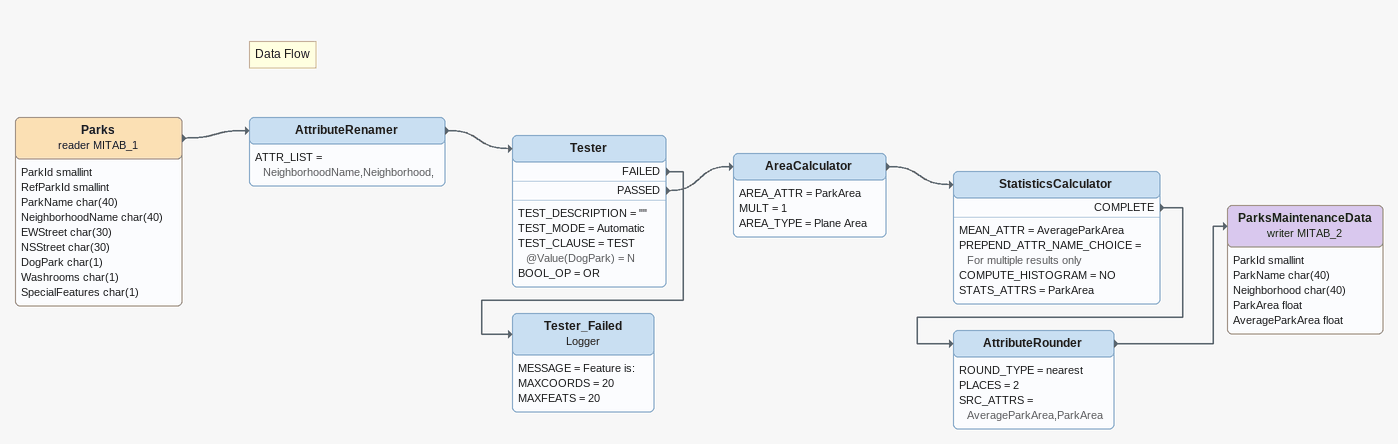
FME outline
Parks (reader MITAB_1)
    attributes: ParkId smallint, RefParkId smallint, ParkName char(40), NeighborhoodName char(40), EWStreet char(30), NSStreet char(30), DogPark char(1), Washrooms char(1), SpecialFeatures char(1)
    -> AttributeRenamer
Note: Data Flow
AttributeRenamer
    ATTR_LIST = NeighborhoodName,Neighborhood,
    -> Tester
Tester
    TEST_DESCRIPTION = ""
    TEST_MODE = Automatic
    TEST_CLAUSE = TEST @Value(DogPark) = N
    BOOL_OP = OR
    FAILED -> Tester_Failed
    PASSED -> AreaCalculator
AreaCalculator
    AREA_ATTR = ParkArea
    MULT = 1
    AREA_TYPE = Plane Area
    -> StatisticsCalculator
StatisticsCalculator
    MEAN_ATTR = AverageParkArea
    PREPEND_ATTR_NAME_CHOICE = For multiple results only
    COMPUTE_HISTOGRAM = NO
    STATS_ATTRS = ParkArea
    COMPLETE -> AttributeRounder
AttributeRounder
    ROUND_TYPE = nearest
    PLACES = 2
    SRC_ATTRS = AverageParkArea,ParkArea
    -> ParksMaintenanceData (writer MITAB_2)
ParksMaintenanceData (writer MITAB_2)
    attributes: ParkId smallint, ParkName char(40), Neighborhood char(40), ParkArea float, AverageParkArea float
Tester_Failed: Logger
    MESSAGE = Feature is:
    MAXCOORDS = 20
    MAXFEATS = 20
